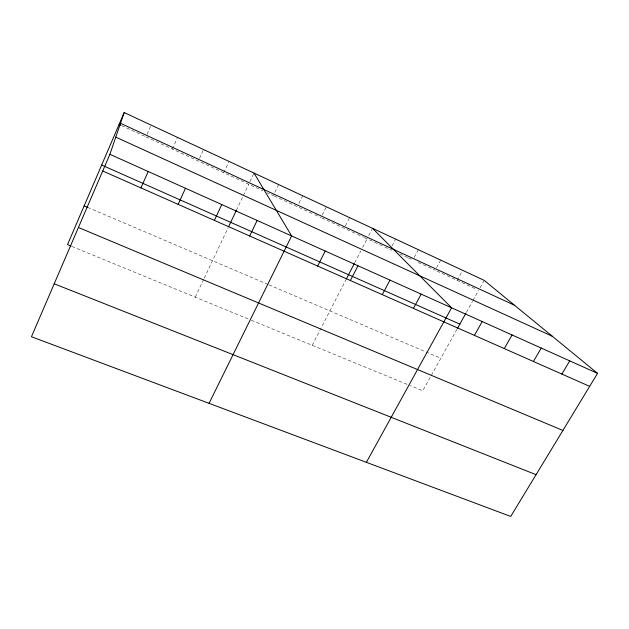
<?xml version="1.0" encoding="UTF-8"?>
<svg xmlns="http://www.w3.org/2000/svg" width="629" height="629" viewBox="0 0 629 629"><rect width="100%" height="100%" fill="white"/><g stroke="black" fill="none" stroke-linecap="round" stroke-linejoin="round"><path stroke-width="0.47" stroke-dasharray="3.15 2.36" d="M147.084 134.354L151.133 125.116M172.385 149.049L177.575 137.444M199.511 158.359L203.529 149.537M223.743 172.739L229.003 161.417M195.234 297.179L203.82 279.056M204.236 278.183L228.185 227.612M236.386 210.29L242.943 196.445M243.36 195.572L248.714 184.25M249.941 181.671L254.014 173.077M278.568 184.525L273.245 195.564L267.113 192.733M298.972 203.316L302.683 195.761M322.229 215.094L326.365 206.807M345.47 225.842L349.63 217.65M312.165 345.29L345.879 279.905M354.693 262.812L360.865 250.853M362.634 247.417L367.061 238.831M368.736 235.592L372.494 228.311M391.993 246.025L395.625 239.091M414.252 257.395L418.356 249.689M436.573 267.71L440.685 260.099M457.126 280.361L462.63 270.328M456.969 329.281L422.727 390.782L410.265 385.656M466.396 312.354L472.513 301.354M472.992 300.497L478.669 290.299M480.053 287.823L483.732 281.21M71.934 246.442L250.413 319.886M251.317 320.255L409.377 385.286M87.69 207.405L267.915 284.41M268.819 284.795L440.819 358.294M121.672 125.666L145.11 136.477M145.975 136.878L262.733 190.713M274.134 195.973L313.973 214.347M314.854 214.748L320.987 217.579M321.844 217.98L356.525 233.972M357.406 234.373L363.554 237.212M364.427 237.613L383.957 246.623M384.846 247.032L391.93 250.295M399.785 253.919L407.647 257.544M408.52 257.945L412.891 259.966M418.246 262.435L435.197 270.25M436.951 271.06L476.082 289.104"/><path stroke-width="0.94" d="M109.894 154.302L124.18 112.552L484.188 280.377L597.55 373.367L510.717 516.448L31.45 336.735L109.894 154.302L597.55 373.367M124.18 112.552L67.523 244.626L71.053 246.081M140.927 187.89L148.192 171.505M178.141 204.346L185.476 188.252M214.379 220.378L221.785 204.567M228.602 226.731L236.386 210.29M249.682 235.993L257.159 220.457M209.056 403.331L291.628 235.938L254.014 173.077M317.645 266.051L325.232 251.034M346.327 279.04L354.261 263.661M350.369 280.518L358.003 265.76M382.29 294.639L389.964 280.117M413.442 308.414L421.155 294.128M366.377 462.331L451.598 307.801L372.494 228.311M457.44 328.424L465.924 313.195M474.423 335.383L482.215 321.553M504.277 348.584L512.092 334.974M533.416 361.471L541.255 348.081M561.87 374.058L569.732 360.873M54.212 283.805L536.065 474.675M78.428 227.486L562.9 430.456M84.137 205.887L87.69 207.405M102.716 170.994L589.672 386.355M101.662 165.042L459.83 324.132M115.775 137.122L552.325 336.271M119.07 124.463L120.807 125.265M120.501 123.308L514.53 305.269"/></g></svg>
